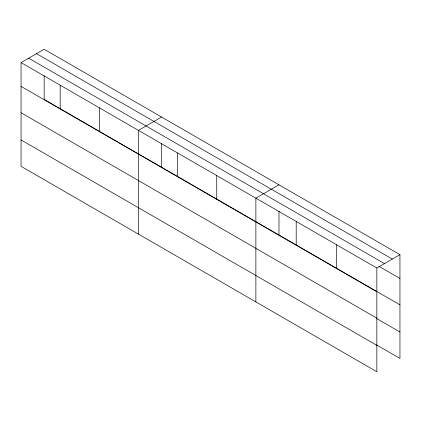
<?xml version="1.0" encoding="UTF-8"?>
<svg xmlns="http://www.w3.org/2000/svg" width="421" height="421" viewBox="0 0 421 421"><rect width="100%" height="100%" fill="white"/><g stroke="black" fill="none" stroke-linecap="round" stroke-linejoin="round"><path stroke-width="0.63" d="M44.158 75.617L44.158 99.424L399.95 304.841L399.95 358.408L376.663 344.962M161.569 167.211L161.569 143.403M278.981 234.997L278.981 211.189M376.842 318.181L376.842 268.009L21.05 62.592L21.05 166.332L376.842 371.748L376.842 318.181L21.05 112.765M399.95 304.841L399.95 254.668L44.158 49.252L21.05 62.592M161.569 117.043L138.462 130.378L138.462 234.118M278.981 184.83L255.873 198.17L255.873 301.904M376.842 268.009L399.95 254.668M36.532 53.656L392.325 259.073M28.675 58.193L384.468 263.609M378.937 266.325L399.95 278.46M21.05 86.379L376.842 291.795M376.663 318.581L399.95 332.022M21.05 139.946L376.842 345.362M336.521 244.727L336.521 268.519M296.2 221.446L296.2 245.238M216.736 175.573L216.736 199.359M177.599 152.976L177.599 176.762M99.324 107.787L99.324 131.573M60.187 85.189L60.187 108.976"/></g></svg>
